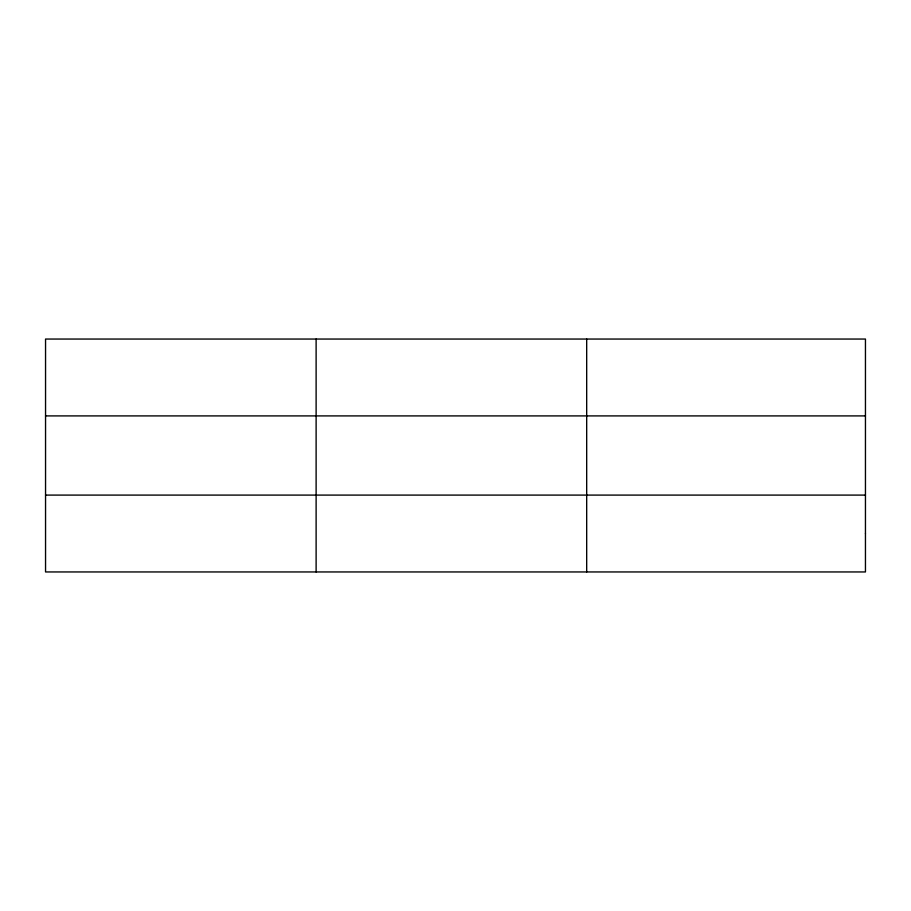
<?xml version="1.0" encoding="UTF-8"?>
<svg xmlns="http://www.w3.org/2000/svg" width="911" height="911" viewBox="0 0 911 911"><rect width="100%" height="100%" fill="white"/><g stroke="black" fill="none" stroke-linecap="round" stroke-linejoin="round"><path stroke-width="1.37" d="M316.117 339.051L316.117 571.949M586.684 339.051L586.684 571.949M45.55 415.906L865.45 415.906M45.55 495.094L865.45 495.094M865.45 533.527L865.45 571.949L45.55 571.949L45.55 339.051L865.45 339.051L865.45 533.527"/></g></svg>
